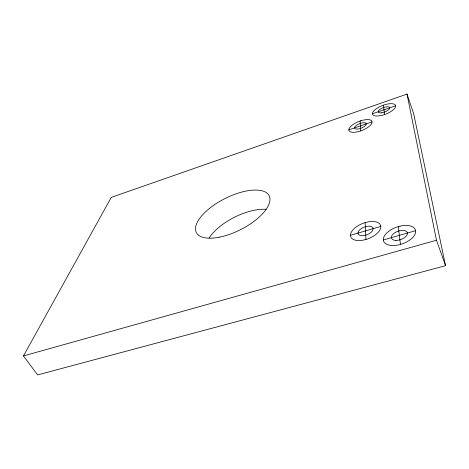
<?xml version="1.0" encoding="UTF-8"?>
<svg xmlns="http://www.w3.org/2000/svg" width="469" height="469" viewBox="0 0 469 469"><rect width="100%" height="100%" fill="white"/><g stroke="black" fill="none" stroke-linecap="round" stroke-linejoin="round"><path stroke-width="0.7" d="M23.45 355.936L111.259 197.373L406.998 94.076L413.64 113.574L445.55 265.694L37.62 374.924L23.45 355.936L436.481 240.245L406.998 94.076M372.404 113.797L395.648 105.76A12.346 4.602 -21.1 0 0 377.586 107.876A12.346 4.602 -21.1 0 0 378.87 115.902A12.346 4.602 -21.1 0 0 395.648 105.76M348.836 129.849L371.999 121.922M350.531 235.297L380.758 226.427M383.343 239.946L415.481 230.725M436.481 240.245L445.55 265.694M383.396 105.173L384.551 114.559M398.298 226.679L400.467 244.367M360.145 121.008L360.632 130.933M365.134 222.617L365.961 239.477M209.162 237.959A40.176 18.244 -26.8 0 1 266.023 209.315M380.787 226.04L380.617 228.339A15.999 8.125 -21.3 0 1 366.641 239.284L362.613 240.251A15.999 8.125 -21.3 0 1 350.478 235.684L350.783 233.392A15.999 8.125 -21.3 0 1 364.483 222.816L368.37 221.843A15.999 8.125 -21.3 0 1 380.787 226.04M366.219 123.904L366.06 124.613A6.197 2.374 -21.8 0 1 360.509 128.406L358.984 128.834A6.197 2.374 -21.8 0 1 354.582 127.885L354.757 127.175A6.197 2.374 -21.8 0 1 360.262 123.429L361.763 123.001A6.197 2.374 -21.8 0 1 366.219 123.904M360.972 120.721L357.988 121.823A12.387 4.754 -21.8 0 0 348.83 129.491L349.03 130.734A12.387 4.754 -21.8 0 0 359.782 131.226L362.854 130.101A12.387 4.754 -21.8 0 0 372.081 122.262L371.794 121.037A12.387 4.754 -21.8 0 0 360.972 120.721M365.333 226.715L363.393 227.43A7.996 4.063 -21.3 0 0 357.97 233.111L358.263 234.131A7.996 4.063 -21.3 0 0 365.75 235.151L367.725 234.424A7.996 4.063 -21.3 0 0 373.16 228.655L372.826 227.647A7.996 4.063 -21.3 0 0 365.333 226.715M400.022 226.158L395.9 227.406A16.872 8.829 -19.5 0 0 383.349 238.95L383.642 241.259A16.872 8.829 -19.5 0 0 398.679 244.894L402.971 243.628A16.872 8.829 -19.5 0 0 415.675 231.686L415.212 229.394A16.872 8.829 -19.5 0 0 400.022 226.158M219.803 237.103A40.78 17.4 -26.8 0 0 269.429 196.423A40.78 17.4 -26.8 0 0 208.94 208.857A40.78 17.4 -26.8 0 0 219.803 237.103M395.906 240.404A8.436 4.414 -19.5 0 0 407.461 233.029A8.436 4.414 -19.5 0 0 394.822 232.724A8.436 4.414 -19.5 0 0 395.906 240.404M381.361 112.841A6.173 2.304 -21.1 0 0 389.792 107.782A6.173 2.304 -21.1 0 0 380.793 108.808A6.173 2.304 -21.1 0 0 381.361 112.841"/></g></svg>
